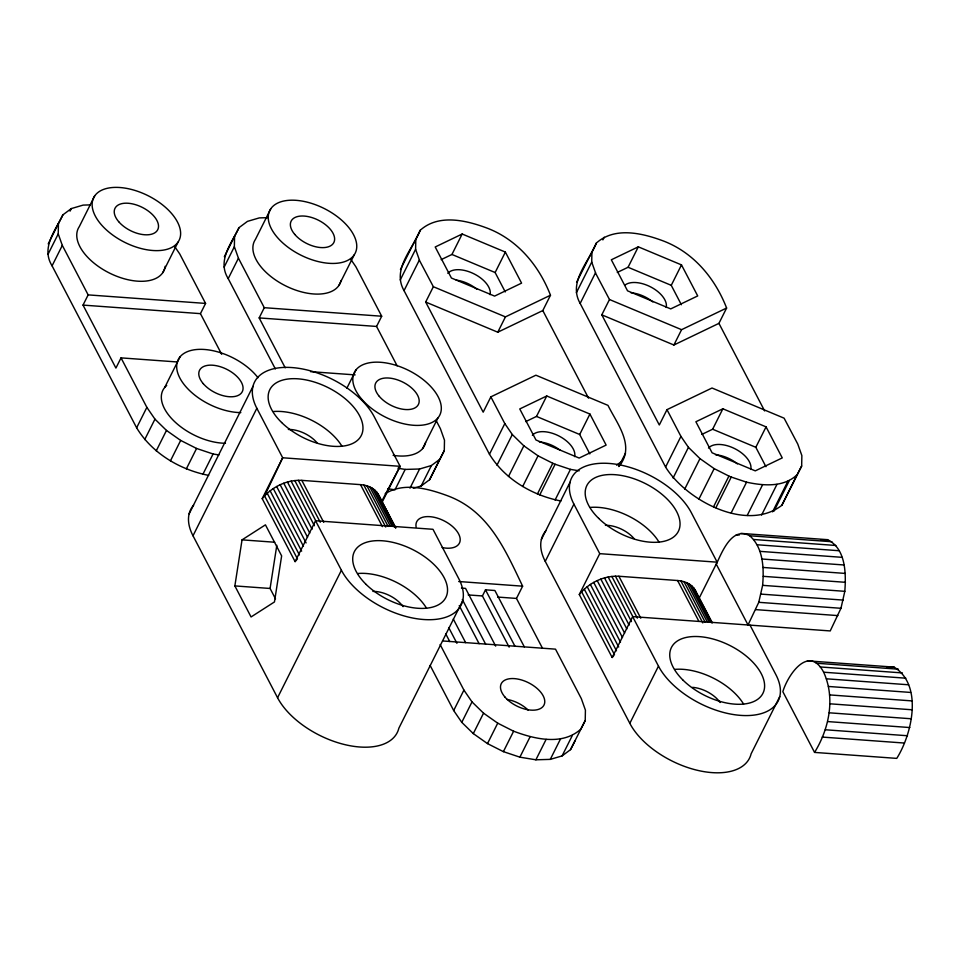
<?xml version="1.0" encoding="UTF-8"?>
<svg xmlns="http://www.w3.org/2000/svg" width="960" height="960" viewBox="0 0 960 960"><rect width="100%" height="100%" fill="white"/><g stroke="black" fill="none" stroke-linecap="round" stroke-linejoin="round"><path stroke-width="1.44" d="M208.656 475.38C179.892 469.764 151.98 453.288 136.632 427.8L52.08 265.836C40.884 247.98 55.128 230.736 62.904 214.836L71.328 208.572L83.136 205.104L90.336 204.888M177.516 361.98L121.032 357.876L115.92 368.088L83.028 305.1L88.152 294.888L62.316 245.4L58.236 233.904L58.44 223.476M275.34 368.916L228.204 278.64C217.008 260.784 231.252 243.552 239.028 227.64L247.452 221.376L259.26 217.908L267.9 217.656M285.192 367.776L259.164 317.916L264.276 307.692L238.44 258.204L234.36 246.708L234.564 236.28M560.904 500.988C532.452 495.444 504.828 479.304 489.468 454.26L404.04 290.628C391.764 269.148 412.584 249.504 420.264 230.232C438.756 213.588 466.476 220.368 487.404 228.228C517.608 239.82 538.98 265.584 550.488 295.224L542.808 310.56L497.772 332.208L425.676 302.04L433.356 286.716L419.676 260.796L415.608 249.288L415.8 238.872M413.292 488.28L421.164 485.976L429.588 479.7L444.288 450.624L444.492 440.208L440.412 428.7L436.332 420.888M601.8 314.844L659.304 424.992L666.984 409.656L712.02 388.008L784.104 418.176L797.784 444.096L801.864 455.592L801.66 466.02L781.836 505.32C746.376 532.836 685.908 499.992 665.592 467.064L580.164 303.432C567.888 281.952 588.708 262.308 596.388 243.036C614.88 226.404 642.6 233.184 663.528 241.032C693.732 252.624 715.104 278.388 726.612 308.04L718.932 323.364L673.896 345.012L601.8 314.844L609.48 299.52L595.812 273.6L591.732 262.092L591.924 251.676M430.128 665.412L453.684 710.544L461.772 722.34L473.304 733.608L487.488 743.604L503.388 751.644L519.888 757.164L535.884 759.804L550.284 759.372L562.092 755.916L570.516 749.652L585.216 720.564L585.42 710.148L581.34 698.64L555.504 649.152L442.548 640.944M618.864 466.548C635.76 446.292 617.232 424.068 607.98 405.372L535.896 375.204L490.86 396.852L483.18 412.188L425.676 302.04M762.624 585.348C764.064 568.392 763.416 547.884 749.736 535.764C731.892 526.056 721.98 552.264 716.304 564.216L748.02 624.96L758.76 602.316L762.624 585.348L844.812 591.324C846.144 573.624 845.928 548.664 827.592 539.676L740.844 533.388M814.56 752.412C829.08 728.88 835.56 698.148 823.656 672.216C808.884 644.208 787.884 674.676 782.844 691.668L814.56 752.412L896.76 758.388C912.06 734.112 923.328 685.26 894.132 667.128L807.384 660.84M234.864 585.912L242.04 539.856L265.44 524.844L281.64 555.888L274.464 601.944L251.064 616.956L234.864 585.912L270.084 588.468L275.484 598.812M270.084 588.468L276.816 545.292M698.676 599.112L717.168 562.188L691.332 512.7A68.208 37.248 26.6 0 0 609.132 463.44A68.208 37.248 26.6 0 0 573.912 504.156L599.748 553.656L579.288 594.528L612.168 657.516L632.64 616.632L830.22 630.936L840.96 608.292L844.812 591.324M62.904 214.836L48.204 243.912M48 254.34L58.236 233.904M70.044 211.128L71.328 208.572M52.08 265.836L62.316 245.4M94.644 195.972L79.296 226.632A47.748 26.076 26.6 0 0 111.816 274.176A47.748 26.076 26.6 0 0 165.144 266.304M162.744 272.7L178.092 242.04A47.748 26.076 26.6 0 0 128.304 188.712A47.748 26.076 26.6 0 0 102.72 226.272A47.748 26.076 26.6 0 0 178.092 242.04M136.632 427.8L146.868 407.364L121.032 357.876M239.028 227.64L224.328 256.716M221.688 354.324L200.448 313.644L205.572 303.42L179.736 253.932L174.888 246.864M224.124 267.144L234.36 246.708M164.712 387.468L180.06 356.808M144.72 439.584L154.956 419.148L146.868 407.364M228.204 278.64L238.44 258.204M270.78 208.788L255.42 239.436A47.748 26.076 26.6 0 0 286.824 286.452A47.748 26.076 26.6 0 0 341.028 280.488M156.24 450.864L166.476 430.428L154.956 419.148M170.436 460.86L180.672 440.424L166.476 430.428M186.336 468.9L196.572 448.464L213.072 453.984L218.892 454.944M202.836 474.42L213.072 453.984M189.132 513.852L252.972 386.364M462.696 600.708L398.856 728.196A68.208 37.248 26.6 0 1 343.764 744.36A68.208 37.248 26.6 0 1 277.56 697.74L193.008 535.776L256.848 408.288A68.208 37.248 26.6 0 1 292.068 367.572A68.208 37.248 26.6 0 1 374.268 416.82L400.104 466.32L381.612 503.232M338.868 285.504L354.228 254.844A47.748 26.076 26.6 0 0 304.428 201.516A47.748 26.076 26.6 0 0 278.844 239.076A47.748 26.076 26.6 0 0 354.228 254.844M381.516 501.696L400.104 466.32L282.684 457.776L264.576 495.912L297.444 558.876L295.104 561.636L262.212 498.648L282.684 457.776L256.848 408.288M420.264 230.232L400.452 269.52M397.128 365.82L376.572 326.448L381.696 316.224L355.86 266.736L351.012 259.668M400.248 279.948L415.608 249.288M346.836 388.272L356.184 369.612M404.04 290.628L419.388 259.968M295.104 561.636L315.564 520.764L432.984 529.296L458.82 578.784A68.208 37.248 26.6 0 1 423.6 619.512A68.208 37.248 26.6 0 1 341.412 570.252L315.564 520.764M441.156 259.644L451.944 254.46L462.18 234.012L505.368 252.084L521.58 283.128L494.592 296.1L451.416 278.028L435.204 246.984L462.18 234.012M277.56 697.74L341.412 570.252M505.26 291.924L495.132 272.532L505.368 252.084M444.288 450.624L439.824 459.264L431.4 465.528L419.592 468.996L405.192 469.428L394.956 489.864L387.684 488.664M422.58 448.596L437.928 417.948A47.748 26.076 26.6 0 0 391.344 364.02A47.748 26.076 26.6 0 0 361.908 399.384A47.748 26.076 26.6 0 0 437.928 417.948M409.992 488.16L419.592 468.996M497.772 332.208L505.44 316.884L550.488 295.224M421.164 485.976L431.4 465.528M429.588 479.7L439.824 459.264M489.468 454.26L504.816 423.6L490.86 396.852M596.388 243.036L576.576 282.336M576.372 292.752L591.732 262.092M602.88 239.88L604.212 237.216M496.968 465.204L512.316 434.544L504.816 423.6M580.164 303.432L595.512 272.772M525.72 421.608L536.508 416.424L546.744 395.976L589.92 414.048L606.132 445.092L579.156 458.064L535.968 439.992L519.756 408.948L546.744 395.976M508.5 476.484L523.848 445.824L512.316 434.544M617.28 272.448L628.068 267.264L638.304 246.828L681.492 264.9L697.704 295.932L670.716 308.904L627.54 290.832L611.328 259.788L638.304 246.828M522.696 486.48L538.044 455.82L523.848 445.824M509.148 647.136L482.424 595.956L485.496 589.824L494.892 590.508L524.352 646.932M537.444 493.932L552.792 463.272M539.76 494.904L555.12 464.244M589.824 453.888L579.696 434.496L589.92 414.048M555.084 500.028L570.444 469.38L579.168 470.82M453.684 710.544L463.92 690.108L440.124 644.532M541.38 539.46L570.036 482.244M681.384 304.74L671.256 285.336L681.492 264.9M542.508 648.3L516.48 598.428L522.624 586.176C504.852 548.988 488.448 510.672 447.084 495.588C427.872 488.544 403.848 482.04 385.224 493.668M461.772 722.34L472.008 701.904L463.92 690.108M779.772 696.588L751.116 753.816A68.208 37.248 26.6 0 1 696.012 769.968A68.208 37.248 26.6 0 1 629.82 723.348L545.256 561.384L573.912 504.156M473.304 733.608L483.54 713.172L472.008 701.904M673.896 345.012L681.576 329.688L726.612 308.04M619.068 465.852L625.536 453.216M487.488 743.604L497.724 723.168L483.54 713.172M503.388 751.644L513.624 731.208C534.54 739.068 562.272 745.848 580.752 729.204L585.216 720.564M519.888 757.164L530.124 736.728M665.592 467.064L680.94 436.404L666.984 409.656M673.092 478.008L688.44 447.348L680.94 436.404M535.884 759.804L546.12 739.368M701.844 434.412L712.632 429.228L722.868 408.792L766.056 426.864L782.256 457.908L755.28 470.868L712.092 452.796L695.892 421.752L722.868 408.792M684.624 489.288L699.972 458.628L688.44 447.348M550.284 759.372L560.52 738.936M562.092 755.916L572.328 735.48M698.82 499.284L714.168 468.624L699.972 458.628M713.568 506.736L728.916 476.088M715.896 507.708L731.244 477.06M765.948 466.704L755.82 447.3L766.056 426.864M731.208 512.844L746.568 482.184C763.368 485.808 783.768 487.596 797.196 474.66L801.66 466.02M629.82 723.348L658.476 666.132L632.64 616.632M747.204 515.472L762.564 484.824M761.604 515.052L776.952 484.392M772.572 511.836L787.92 481.176M774.024 511.14L789.372 480.48M781.836 505.32L797.196 474.66M570.516 749.652L574.98 741.012M612.168 657.516L613.728 655.668M262.212 498.648C271.68 486.996 286.716 479.616 301.824 480.372L360.528 484.644C367.26 485.112 374.364 487.896 377.988 493.896L395.784 528M579.288 594.528C588.744 582.864 603.78 575.496 618.888 576.252L677.592 580.524C684.324 580.992 691.428 583.776 695.052 589.776L712.164 622.56M616.596 465.18L621.072 461.856M820.74 540.084L827.592 539.676M887.28 667.548L894.132 667.128M88.152 294.888L205.572 303.42M264.276 307.692L381.696 316.224M83.028 305.1L200.448 313.644M259.164 317.916L376.572 326.448M310.536 371.652L355.128 374.892M749.736 535.764L831.924 541.74M736.26 534.84L739.248 535.056M753.684 539.496L835.884 545.472M757.116 544.764L839.304 550.74M759.876 551.352L842.064 557.328M761.868 559.008L844.056 564.984M599.748 553.656L717.168 562.188M763.008 567.444L845.208 573.42M763.272 576.336L845.46 582.312M242.04 539.856L274.704 542.232M761.1 594.12L843.288 600.096M758.76 602.316L840.96 608.292M458.712 581.52L522.624 586.176M461.508 588.084L465.54 588.372L495.684 646.116M755.7 609.624L837.888 615.6M468.168 594.924L482.424 595.956M497.628 597.06L516.48 598.428M816.276 663.216L898.464 669.192M820.224 666.948L902.424 672.924M823.656 672.216L905.844 678.192M826.416 678.804L908.604 684.78M828.408 686.46L910.596 692.436M829.548 694.908L911.748 700.884M829.812 703.8L912 709.776M829.164 712.8L911.352 718.776M827.64 721.572L909.828 727.548M825.3 729.768L907.5 735.744M822.24 737.076L904.428 743.052M397.92 468.228L405.192 469.428M746.568 482.184L730.056 476.664L714.168 468.624M570.444 469.38L553.932 463.848L538.044 455.82M628.068 267.264L671.256 285.336M609.48 299.52L681.576 329.688M451.944 254.46L495.132 272.532M433.356 286.716L505.44 316.884M712.632 429.228L755.82 447.3M536.508 416.424L579.696 434.496M180.672 440.424L196.572 448.464M497.724 723.168L513.624 731.208M718.932 323.364L764.652 410.94M750.048 625.176L775.884 674.664A68.208 37.248 26.6 0 1 740.664 715.38A68.208 37.248 26.6 0 1 658.476 666.132M693.516 587.628L712.008 623.04M700.368 601.236L703.788 607.8M709.956 619.596L711.324 622.224M691.62 585.72L710.784 622.44M689.376 584.076L709.236 622.116M686.82 582.72L707.352 622.068M542.808 310.56L588.528 398.136M683.976 581.664L705.204 622.332M680.892 580.932L702.804 622.908M677.592 580.524L698.82 621.18M618.888 576.252L640.8 618.228M615.432 576.168L637.344 618.144M611.844 576.42L633.072 617.088M608.184 577.008L631.464 621.6M604.5 577.908L629.148 625.128M600.828 579.12L626.844 628.956M597.216 580.62L624.612 633.084M593.712 582.408L622.476 637.488M590.364 584.436L620.496 642.156M587.208 586.704L618.708 647.04M584.292 589.164L616.476 650.808M581.64 591.792L614.508 654.744M485.496 589.824L514.956 646.248M462.312 599.496L485.604 644.112M459.24 605.628L479.112 643.692M453.312 619.044L465.648 642.66M448.716 627.552L456.936 643.296M377.988 493.896L395.568 527.736M376.452 491.748L394.944 527.16M383.988 506.676L379.128 496.26M387.408 513.228L393.576 525.036M374.544 489.84L393.72 526.572M372.3 488.196L392.16 526.236M369.744 486.84L390.288 526.2M445.644 633.684L449.748 641.556M366.912 485.796L388.14 526.452M363.816 485.052L385.74 527.028M360.528 484.644L382.44 526.62M301.824 480.372L323.736 522.348M298.356 480.3L320.268 522.264M294.78 480.552L316.008 521.208M291.12 481.128L314.4 525.72M287.436 482.028L312.084 529.248M283.764 483.24L309.78 533.088M280.152 484.752L307.536 537.216M276.648 486.528L306.096 542.928M273.3 488.568L303.432 546.276M270.144 490.824L301.644 551.16M267.228 493.284L299.412 554.94M695.052 589.776L696.948 594.684M708.492 448.08A23.88 13.032 26.6 0 1 734.82 448.68A23.88 13.032 26.6 0 1 750.744 469.44M715.5 454.74A23.88 13.032 26.6 0 1 737.4 463.908M624.768 285.288A23.88 13.032 26.6 0 1 651.192 287.196A23.88 13.032 26.6 0 1 666.18 307.476M630.948 292.776A23.88 13.032 26.6 0 1 652.848 301.944M425.58 442.488A47.748 26.076 26.6 0 1 393.108 455.34M532.368 435.276A23.88 13.032 26.6 0 1 558.696 435.876A23.88 13.032 26.6 0 1 574.62 456.624M539.376 441.936A23.88 13.032 26.6 0 1 560.352 450.36M447.816 273.312A23.88 13.032 26.6 0 1 474.144 273.912A23.88 13.032 26.6 0 1 490.056 294.66M456.168 280.104A23.88 13.032 26.6 0 1 476.724 289.14M372.912 591.42A23.88 13.032 26.6 0 1 403.044 606.648M193.008 535.776A68.208 37.248 26.6 0 1 193.596 505.212M288.348 429.456A23.88 13.032 26.6 0 1 316.896 442.62M273.312 411.54A51.156 27.936 26.6 0 1 341.964 446.244M357.876 573.504A51.156 27.936 26.6 0 1 426.528 608.208M692.58 687.348A23.88 13.032 26.6 0 1 720.108 702.516M545.256 561.384A68.208 37.248 26.6 0 1 545.844 530.82M605.412 525.324A23.88 13.032 26.6 0 1 633.972 538.5M590.376 507.408A51.156 27.936 26.6 0 1 659.028 542.124M674.94 669.372A51.156 27.936 26.6 0 1 743.592 704.088M416.1 526.896A23.88 13.032 26.6 0 1 434.976 517.476A23.88 13.032 26.6 0 1 459.912 537.288A23.88 13.032 26.6 0 1 442.128 547.56M506.928 699.396A23.88 13.032 26.6 0 1 528.24 710.172M225.468 443.268A47.748 26.076 26.6 0 1 173.772 420.792A47.748 26.076 26.6 0 1 166.704 385.464M240.816 412.608A47.748 26.076 26.6 0 1 182.16 381.864A47.748 26.076 26.6 0 1 198.132 349.404A47.748 26.076 26.6 0 1 257.988 377.712M379.332 396.408A23.88 13.032 26.6 0 0 417.396 405.972A23.88 13.032 26.6 0 0 394.428 378.96A23.88 13.032 26.6 0 0 379.332 396.408M294.78 234.444A23.88 13.032 26.6 0 0 332.844 244.008A23.88 13.032 26.6 0 0 309.876 216.996A23.88 13.032 26.6 0 0 294.78 234.444M281.616 422.508A51.156 27.936 26.6 0 0 361.212 435.636A51.156 27.936 26.6 0 0 303.84 379.524A51.156 27.936 26.6 0 0 281.616 422.508M366.18 584.472A51.156 27.936 26.6 0 0 445.776 597.6A51.156 27.936 26.6 0 0 388.392 541.488A51.156 27.936 26.6 0 0 366.18 584.472M683.244 680.352A51.156 27.936 26.6 0 0 762.84 693.48A51.156 27.936 26.6 0 0 705.468 637.356A51.156 27.936 26.6 0 0 683.244 680.352M598.68 518.388A51.156 27.936 26.6 0 0 678.276 531.516A51.156 27.936 26.6 0 0 620.904 475.392A51.156 27.936 26.6 0 0 598.68 518.388M504.912 697.008A23.88 13.032 26.6 0 0 542.976 706.572A23.88 13.032 26.6 0 0 520.008 679.548A23.88 13.032 26.6 0 0 504.912 697.008M203.208 383.604A23.88 13.032 26.6 0 0 241.272 393.168A23.88 13.032 26.6 0 0 218.304 366.144A23.88 13.032 26.6 0 0 203.208 383.604M118.656 221.64A23.88 13.032 26.6 0 0 156.72 231.204A23.88 13.032 26.6 0 0 133.752 204.18A23.88 13.032 26.6 0 0 118.656 221.64"/></g></svg>
